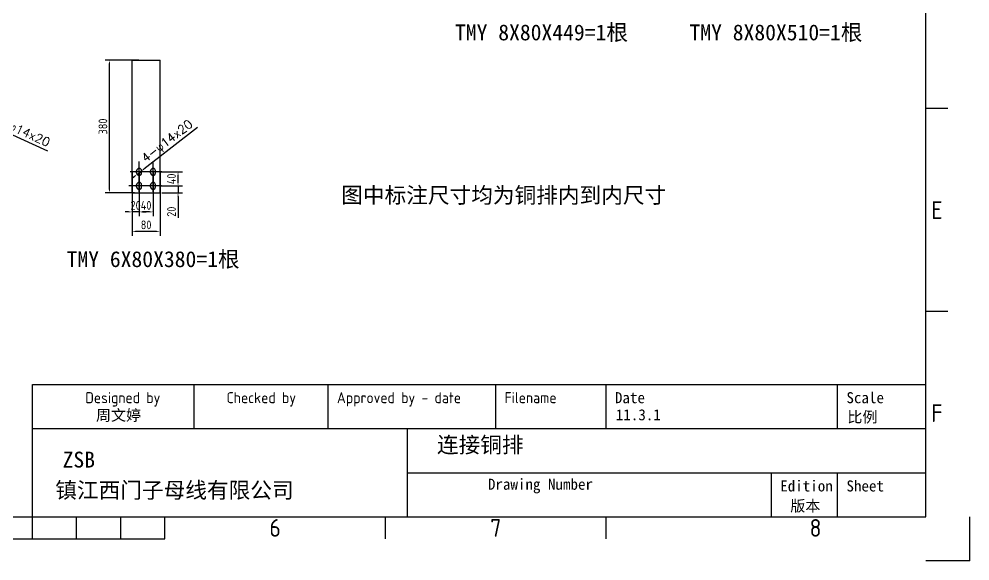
# Model space of a CAD drawing. Extents: x 619634 to 631942, y -3666 to 10046.
# Drawn here: x 629219 to 631942, y 660 to 2212 of the extents above; entities that cross this region are included whole.
import ezdxf
from ezdxf.enums import TextEntityAlignment as Align

# ---------------------------------------------------------------- set-up
doc = ezdxf.new("R2010")
doc.units = 0
doc.header["$LTSCALE"] = 1000
doc.header["$MEASUREMENT"] = 0
doc.header["$PDMODE"] = 35
doc.layers.get('0').update_dxf_attribs({"linetype": 'CONTINUOUS'})
doc.layers.get('Defpoints').update_dxf_attribs({"linetype": 'CONTINUOUS'})
for name, color, linetype in [('1-文字1', 7, 'CONTINUOUS'), ('FRAME025', 7, 'CONTINUOUS'), ('FRAME050', 6, 'CONTINUOUS'), ('FRAME070', 5, 'CONTINUOUS'), ('FRAME200', 8, 'CONTINUOUS'), ('标注', 3, 'CONTINUOUS')]:
    doc.layers.add(name, color=color, linetype=linetype)
doc.styles.add('ISOCP', font='isocp.shx')
doc.styles.get("Standard").update_dxf_attribs({"font": 'GBENOR', "bigfont": 'GBCBIG'})
doc.styles.add('STYLE2', font='', dxfattribs={"height": 7})
doc.styles.get('STYLE2').set_extended_font_data('SimSun')
doc.dimstyles.get("Standard").update_dxf_attribs({"dimscale": 100, "dimtxt": 3.5, "dimasz": 3.5, "dimexe": 0, "dimexo": 0, "dimgap": 0.2, "dimtad": 1, "dimdec": 0, "dimzin": 0, "dimdsep": 46, "dimtxsty": 'Standard', "dimcen": 0.09, "dimclrd": 3, "dimclre": 3, "dimclrt": 3, "dimadec": 0, "dimazin": 0, "dimtfac": 1, "dimtdec": 0, "dimtmove": 2, "dimatfit": 3, "dimfxl": 1, "dimtolj": 1, "dimtzin": 0, "dimarcsym": 0})
doc.dimstyles.new('STANDARD$0', dxfattribs={"dimtxt": 5, "dimasz": 5, "dimexe": 2.5, "dimexo": 0, "dimgap": 1.25, "dimtad": 1, "dimdec": 0, "dimzin": 0, "dimdsep": 46, "dimtxsty": 'Standard', "dimcen": 0, "dimadec": 0, "dimazin": 0, "dimtfac": 0.514286, "dimtdec": 0, "dimtix": 1, "dimtmove": 0, "dimatfit": 3, "dimfxl": 1, "dimtolj": 1, "dimtzin": 0, "dimarcsym": 0})

# ---------------------------------------------------------------- blocks, each defined once
blk = doc.blocks.new('*D2006')
at = {"layer": 'Defpoints', "color": 0}
for p in [(629066.1, 1940.3), (629078.8, 1934.5)]:
    blk.add_point(p, dxfattribs=at)
at = {"layer": '标注', "color": 0, "lineweight": -2}
for p, q in [((629057, 1944.4), (629047.9, 1948.6)), ((629066.1, 1940.3), (629078.8, 1934.5)), ((629301.5, 1833.4), (629087.9, 1930.4))]:
    blk.add_line(p, q, dxfattribs=at)
at = {"layer": '标注', "color": 0}
for points in [[(629057.7, 1945.9), (629056.3, 1942.9), (629066.1, 1940.3)], [(629088.6, 1931.9), (629087.2, 1928.9), (629078.8, 1934.5)]]:
    blk.add_solid(points, dxfattribs=at)
at = {"layer": '标注', "color": 0, "insert": (629225.4, 1889.3), "char_height": 25, "attachment_point": 5, "rotation": 335.5851}
blk.add_mtext('\\A1;{\\Ftxt.shx|c0;4-}φ{\\Ftxt.shx|c0;14x20}', dxfattribs=at)
blk = doc.blocks.new('*D2009')
at = {"layer": 'Defpoints', "color": 0}
for p in [(629542.9, 1774.2), (629622.9, 1774.2), (629542.9, 1603.9)]:
    blk.add_point(p, dxfattribs=at)
at = {"layer": '标注', "color": 0, "lineweight": -2}
for p, q in [((629542.9, 1774.2), (629542.9, 1591.4)), ((629622.9, 1774.2), (629622.9, 1591.4)), ((629612.9, 1603.9), (629552.9, 1603.9))]:
    blk.add_line(p, q, dxfattribs=at)
at = {"layer": '标注', "color": 0}
for points in [[(629552.9, 1605.6), (629552.9, 1602.2), (629542.9, 1603.9)], [(629612.9, 1605.6), (629612.9, 1602.2), (629622.9, 1603.9)]]:
    blk.add_solid(points, dxfattribs=at)
at = {"layer": '标注', "color": 0, "insert": (629582.9, 1622.6), "char_height": 25, "attachment_point": 5}
blk.add_mtext('\\A1;80', dxfattribs=at)
blk = doc.blocks.new('*D2010')
at = {"layer": 'Defpoints', "color": 0}
for p in [(629562.9, 1774.2), (629602.9, 1774.2), (629562.9, 1659.7)]:
    blk.add_point(p, dxfattribs=at)
at = {"layer": '标注', "color": 0, "lineweight": -2}
for p, q in [((629562.9, 1774.2), (629562.9, 1647.2)), ((629602.9, 1774.2), (629602.9, 1647.2)), ((629592.9, 1659.7), (629572.9, 1659.7))]:
    blk.add_line(p, q, dxfattribs=at)
at = {"layer": '标注', "color": 0}
for points in [[(629572.9, 1661.3), (629572.9, 1658), (629562.9, 1659.7)], [(629592.9, 1661.3), (629592.9, 1658), (629602.9, 1659.7)]]:
    blk.add_solid(points, dxfattribs=at)
at = {"layer": '标注', "color": 0, "insert": (629582.9, 1678.4), "char_height": 25, "attachment_point": 5}
blk.add_mtext('\\A1;40', dxfattribs=at)
blk = doc.blocks.new('*D2011')
at = {"layer": 'Defpoints', "color": 0}
for p in [(629622.9, 1774.2), (629674.3, 1774.2), (629622.9, 1734.2)]:
    blk.add_point(p, dxfattribs=at)
at = {"layer": '标注', "color": 0, "lineweight": -2}
for p, q in [((629622.9, 1774.2), (629686.8, 1774.2)), ((629674.3, 1744.2), (629674.3, 1764.2)), ((629622.9, 1734.2), (629686.8, 1734.2))]:
    blk.add_line(p, q, dxfattribs=at)
at = {"layer": '标注', "color": 0}
for points in [[(629672.6, 1764.2), (629676, 1764.2), (629674.3, 1774.2)], [(629672.6, 1744.2), (629676, 1744.2), (629674.3, 1734.2)]]:
    blk.add_solid(points, dxfattribs=at)
at = {"layer": '标注', "color": 0, "insert": (629655.6, 1754.2), "char_height": 25, "attachment_point": 5, "rotation": 90}
blk.add_mtext('\\A1;40', dxfattribs=at)
blk = doc.blocks.new('*D2012')
at = {"layer": 'Defpoints', "color": 0}
for p in [(629542.9, 1774.2), (629562.9, 1774.2), (629542.9, 1659.7)]:
    blk.add_point(p, dxfattribs=at)
at = {"layer": '标注', "color": 0, "lineweight": -2}
for p, q in [((629542.9, 1774.2), (629542.9, 1647.2)), ((629562.9, 1774.2), (629562.9, 1647.2)), ((629532.9, 1659.7), (629522.9, 1659.7)), ((629562.9, 1659.7), (629542.9, 1659.7)), ((629572.9, 1659.7), (629582.9, 1659.7))]:
    blk.add_line(p, q, dxfattribs=at)
at = {"layer": '标注', "color": 0}
for points in [[(629532.9, 1661.3), (629532.9, 1658), (629542.9, 1659.7)], [(629572.9, 1661.3), (629572.9, 1658), (629562.9, 1659.7)]]:
    blk.add_solid(points, dxfattribs=at)
at = {"layer": '标注', "color": 0, "insert": (629552.9, 1678.4), "char_height": 25, "attachment_point": 5}
blk.add_mtext('\\A1;20', dxfattribs=at)
blk = doc.blocks.new('*D2013')
at = {"layer": 'Defpoints', "color": 0}
for p in [(629622.9, 1734.2), (629674.3, 1734.2), (629627.5, 1714.2)]:
    blk.add_point(p, dxfattribs=at)
at = {"layer": '标注', "color": 0, "lineweight": -2}
for p, q in [((629674.3, 1744.2), (629674.3, 1754.2)), ((629622.9, 1734.2), (629686.8, 1734.2)), ((629674.3, 1734.2), (629674.3, 1714.2)), ((629627.5, 1714.2), (629686.8, 1714.2)), ((629674.3, 1704.2), (629674.3, 1642.3))]:
    blk.add_line(p, q, dxfattribs=at)
at = {"layer": '标注', "color": 0}
for points in [[(629672.6, 1744.2), (629676, 1744.2), (629674.3, 1734.2)], [(629672.6, 1704.2), (629676, 1704.2), (629674.3, 1714.2)]]:
    blk.add_solid(points, dxfattribs=at)
at = {"layer": '标注', "color": 0, "insert": (629655.6, 1660.3), "char_height": 25, "attachment_point": 5, "rotation": 90}
blk.add_mtext('\\A1;20', dxfattribs=at)
blk = doc.blocks.new('*D2014')
at = {"layer": 'Defpoints', "color": 0}
for p in [(629568.4, 1775.7), (629557.3, 1767.1)]:
    blk.add_point(p, dxfattribs=at)
at = {"layer": '标注', "color": 0, "lineweight": -2}
for p, q in [((629730, 1901.6), (629576.3, 1781.8)), ((629557.3, 1767.1), (629568.4, 1775.7)), ((629549.4, 1760.9), (629541.6, 1754.8))]:
    blk.add_line(p, q, dxfattribs=at)
at = {"layer": '标注', "color": 0}
for points in [[(629575.2, 1783.2), (629577.3, 1780.5), (629568.4, 1775.7)], [(629548.4, 1762.3), (629550.5, 1759.6), (629557.3, 1767.1)]]:
    blk.add_solid(points, dxfattribs=at)
at = {"layer": '标注', "color": 0, "insert": (629645.1, 1860.1), "char_height": 25, "attachment_point": 5, "rotation": 37.9261}
blk.add_mtext('\\A1;{\\Ftxt.shx|c0;4-}φ{\\Ftxt.shx|c0;14x20}', dxfattribs=at)
blk = doc.blocks.new('*D2015')
at = {"layer": 'Defpoints', "color": 0}
for p in [(629478, 2094.2), (629562.4, 2094.2), (629549.6, 1714.2)]:
    blk.add_point(p, dxfattribs=at)
at = {"layer": '标注', "color": 0, "lineweight": -2}
for p, q in [((629562.4, 2094.2), (629465.5, 2094.2)), ((629478, 1724.2), (629478, 2084.2)), ((629549.6, 1714.2), (629465.5, 1714.2))]:
    blk.add_line(p, q, dxfattribs=at)
at = {"layer": '标注', "color": 0}
for points in [[(629476.3, 2084.2), (629479.7, 2084.2), (629478, 2094.2)], [(629476.3, 1724.2), (629479.7, 1724.2), (629478, 1714.2)]]:
    blk.add_solid(points, dxfattribs=at)
at = {"layer": '标注', "color": 0, "insert": (629459.2, 1904.2), "char_height": 25, "attachment_point": 5, "rotation": 90}
blk.add_mtext('\\A1;380', dxfattribs=at)

msp = doc.modelspace()

# ---------------------------------------------------------------- linework, layer by layer
at = {"layer": 'FRAME050'}
for p, q in [((631878.885, 1955.501), (631815.705, 1955.501)), ((631878.885, 1374.245), (631815.705, 1374.245)), ((629257.37, 723.491), (629257.37, 786.671)), ((629383.73, 723.491), (629383.73, 786.671)), ((629510.09, 723.491), (629510.09, 786.671)), ((629636.45, 723.491), (629636.45, 786.671)), ((630268.25, 723.491), (630268.25, 786.671)), ((630900.05, 723.491), (630900.05, 786.671)), ((628372.85, 723.491), (629636.45, 723.491))]:
    msp.add_line(p, q, dxfattribs=at)
at = {"layer": 'FRAME070'}
for p, q in [((631815.705, 786.671), (631815.705, 4286.843)), ((629257.37, 786.671), (629257.37, 1165.751)), ((629257.37, 1165.751), (631815.705, 1165.751)), ((629720.739, 1039.391), (629720.739, 1165.751)), ((630103.982, 1039.391), (630103.982, 1165.751)), ((630584.15, 1039.391), (630584.15, 1165.751)), ((630900.05, 1039.391), (630900.05, 1165.751)), ((631562.985, 1039.391), (631562.985, 1165.751)), ((629257.37, 1039.391), (631815.705, 1039.391)), ((630331.43, 786.671), (630331.43, 1039.391)), ((630331.43, 913.031), (631815.705, 913.031)), ((631373.445, 786.671), (631373.445, 913.031)), ((631562.985, 786.671), (631562.985, 913.031)), ((626984.928, 786.671), (631815.705, 786.671))]:
    msp.add_line(p, q, dxfattribs=at)
at = {"layer": 'FRAME200'}
for q in [(631942.065, 786.671), (631815.705, 660.311)]:
    msp.add_line((631942.065, 660.311), q, dxfattribs=at)
at = {"layer": '标注', "color": 0}
for p, q in [((629542.853, 2094.181), (629622.853, 2094.181)), ((629542.853, 1714.181), (629542.853, 2094.181)), ((629622.853, 1714.181), (629622.853, 2094.181)), ((629562.853, 1716.975), (629562.853, 1803.873)), ((629602.853, 1716.975), (629602.853, 1803.873)), ((629627.634, 1774.181), (629537.038, 1774.181)), ((629555.853, 1771.181), (629555.853, 1777.181)), ((629569.853, 1771.181), (629569.853, 1777.181)), ((629595.853, 1771.181), (629595.853, 1777.181)), ((629609.853, 1771.181), (629609.853, 1777.181)), ((629627.458, 1734.181), (629533.934, 1734.181)), ((629555.853, 1731.181), (629555.853, 1737.181)), ((629569.853, 1731.181), (629569.853, 1737.181)), ((629595.853, 1731.181), (629595.853, 1737.181)), ((629609.853, 1731.181), (629609.853, 1737.181)), ((629542.853, 1714.181), (629622.853, 1714.181))]:
    msp.add_line(p, q, dxfattribs=at)
for centre, start, end in [((629562.853, 1777.181), 0, 180), ((629562.853, 1771.181), 180, 0), ((629602.853, 1777.181), 0, 180), ((629602.853, 1771.181), 180, 0), ((629562.853, 1737.181), 0, 180), ((629602.853, 1737.181), 0, 180), ((629562.853, 1731.181), 180, 0), ((629602.853, 1731.181), 180, 0)]:
    msp.add_arc(centre, 7, start, end, dxfattribs=at)

# ---------------------------------------------------------------- texts
at = {"color": 7, "style": 'STYLE2'}
for s, p in [('Scale', (631588.257, 1127.843)), ('Date', (630925.322, 1127.843)), ('Edition', (631398.717, 875.123)), ('Sheet', (631588.257, 875.123))]:
    msp.add_text(s, height=31.59, dxfattribs=at).set_placement(p, align=Align.MIDDLE_LEFT)
for s, height, p in [('镇江西门子母线有限公司', 45.4896, (629322.79, 840.392)), ('Drawing Number', 31.59, (630561.724, 864.263))]:
    msp.add_text(s, height=height, dxfattribs=at).set_placement(p)
at = {"color": 7, "insert": (629343.863, 973.27), "char_height": 45.4896, "width": 93.30343, "attachment_point": 1, "style": 'STYLE2'}
msp.add_mtext('ZSB', dxfattribs=at)
at = {"color": 7, "style": 'STYLE2'}
for tag, p, s, height in [('周文婷', (629439.273, 1061.772), '', 31.59), ('11.3.1', (630927.93, 1063.143), '', 31.59), ('比例', (631590.974, 1056.97), '', 31.59), ('连接铜排', (630415.736, 970.187), '', 45.49), ('版本', (631427.511, 802.205), '1', 31.59)]:
    msp.add_attdef(tag, p, s, height=height, dxfattribs=at)
at = {"layer": '1-文字1', "color": 0, "style": 'STYLE2'}
msp.add_text('TMY 6X80X380=1根', height=45.4896, dxfattribs=at).set_placement((629355.34, 1501.711))
at = {"layer": 'FRAME025', "style": 'ISOCP'}
for s, p in [('Designed by', (629409.002, 1127.843)), ('Checked by', (629813.354, 1127.843)), ('Approved by - date', (630129.254, 1127.843)), ('Filename', (630609.422, 1127.843))]:
    msp.add_text(s, height=31.59, dxfattribs=at).set_placement(p, align=Align.MIDDLE_LEFT)
at = {"layer": 'FRAME050', "style": 'ISOCP'}
for s, p in [('E', (631847.295, 1664.873)), ('F', (631847.295, 1083.617)), ('6', (629952.35, 755.081)), ('7', (630584.15, 755.081)), ('8', (631499.805, 755.081))]:
    msp.add_text(s, height=50.544, dxfattribs=at).set_placement(p, align=Align.MIDDLE)
at = {"layer": '标注', "color": 0, "style": 'STYLE2'}
for s, p in [('TMY 8X80X449=1根', (630467.537, 2150.869)), ('TMY 8X80X510=1根', (631138.943, 2150.869)), ('图中标注尺寸均为铜排内到内尺寸', (630141.666, 1684.972))]:
    msp.add_text(s, height=45.4896, dxfattribs=at).set_placement(p)

# ---------------------------------------------------------------- dimensions: what is measured, and where the dimension line sits
at = {"layer": '标注', "color": 0}
for base, p1, p2, angle, picture, middle in [((629477.993, 2094.181), (629549.621, 1714.181), (629562.434, 2094.181), 90, '*D2015', (629459.243, 1904.181)), ((629542.853, 1659.652), (629562.853, 1774.181), (629542.853, 1774.181), 180, '*D2012', (629552.853, 1678.402)), ((629542.853, 1603.9), (629622.853, 1774.181), (629542.853, 1774.181), 180, '*D2009', (629582.853, 1622.65)), ((629562.853, 1659.652), (629602.853, 1774.181), (629562.853, 1774.181), 180, '*D2010', (629582.853, 1678.402)), ((629674.316, 1774.181), (629622.853, 1734.181), (629622.853, 1774.181), 270, '*D2011', (629655.566, 1754.181))]:
    dim = msp.add_linear_dim(base=base, p1=p1, p2=p2, angle=angle, dimstyle='STANDARD$0', override={"dimscale": 5, "dimasz": 2}, dxfattribs=at)
    dim.commit()
    dim.dimension.update_dxf_attribs({"geometry": picture, "text_midpoint": middle})
dim = msp.add_diameter_dim_2p(p1=(629066.085, 1940.295), p2=(629078.833, 1934.508), text='{\\Ftxt.shx|c0;4-}φ{\\Ftxt.shx|c0;14x20}', dimstyle='Standard', override={"dimscale": 5, "dimtxt": 5, "dimasz": 2, "dimexe": 2.5, "dimgap": 1.25, "dimcen": 0, "dimclrd": 0, "dimclre": 0, "dimclrt": 0, "dimtfac": 0.514286, "dimtix": 1, "dimtmove": 0}, dxfattribs=at)
dim.commit()
dim.dimension.update_dxf_attribs({"geometry": '*D2006', "text_midpoint": (629217.348, 1871.631), "dimtype": 163})
dim = msp.add_diameter_dim_2p(p1=(629557.331, 1767.084), p2=(629568.374, 1775.689), text='{\\Ftxt.shx|c0;4-}φ{\\Ftxt.shx|c0;14x20}', dimstyle='Standard', override={"dimscale": 5, "dimtxt": 5, "dimasz": 2, "dimexe": 2.5, "dimgap": 1.25, "dimcen": 0, "dimclrd": 0, "dimclre": 0, "dimclrt": 0, "dimtfac": 0.514286, "dimtix": 1, "dimtmove": 0}, dxfattribs=at)
dim.commit()
dim.dimension.update_dxf_attribs({"geometry": '*D2014', "text_midpoint": (629645.113, 1860.129)})
dim = msp.add_linear_dim(base=(629674.316, 1734.181), p1=(629627.458, 1714.181), p2=(629622.853, 1734.181), angle=270, dimstyle='STANDARD$0', override={"dimscale": 5, "dimasz": 2}, dxfattribs=at)
dim.commit()
dim.dimension.update_dxf_attribs({"geometry": '*D2013', "text_midpoint": (629674.316, 1660.298), "dimtype": 160})

doc.saveas('drawing.dxf')
